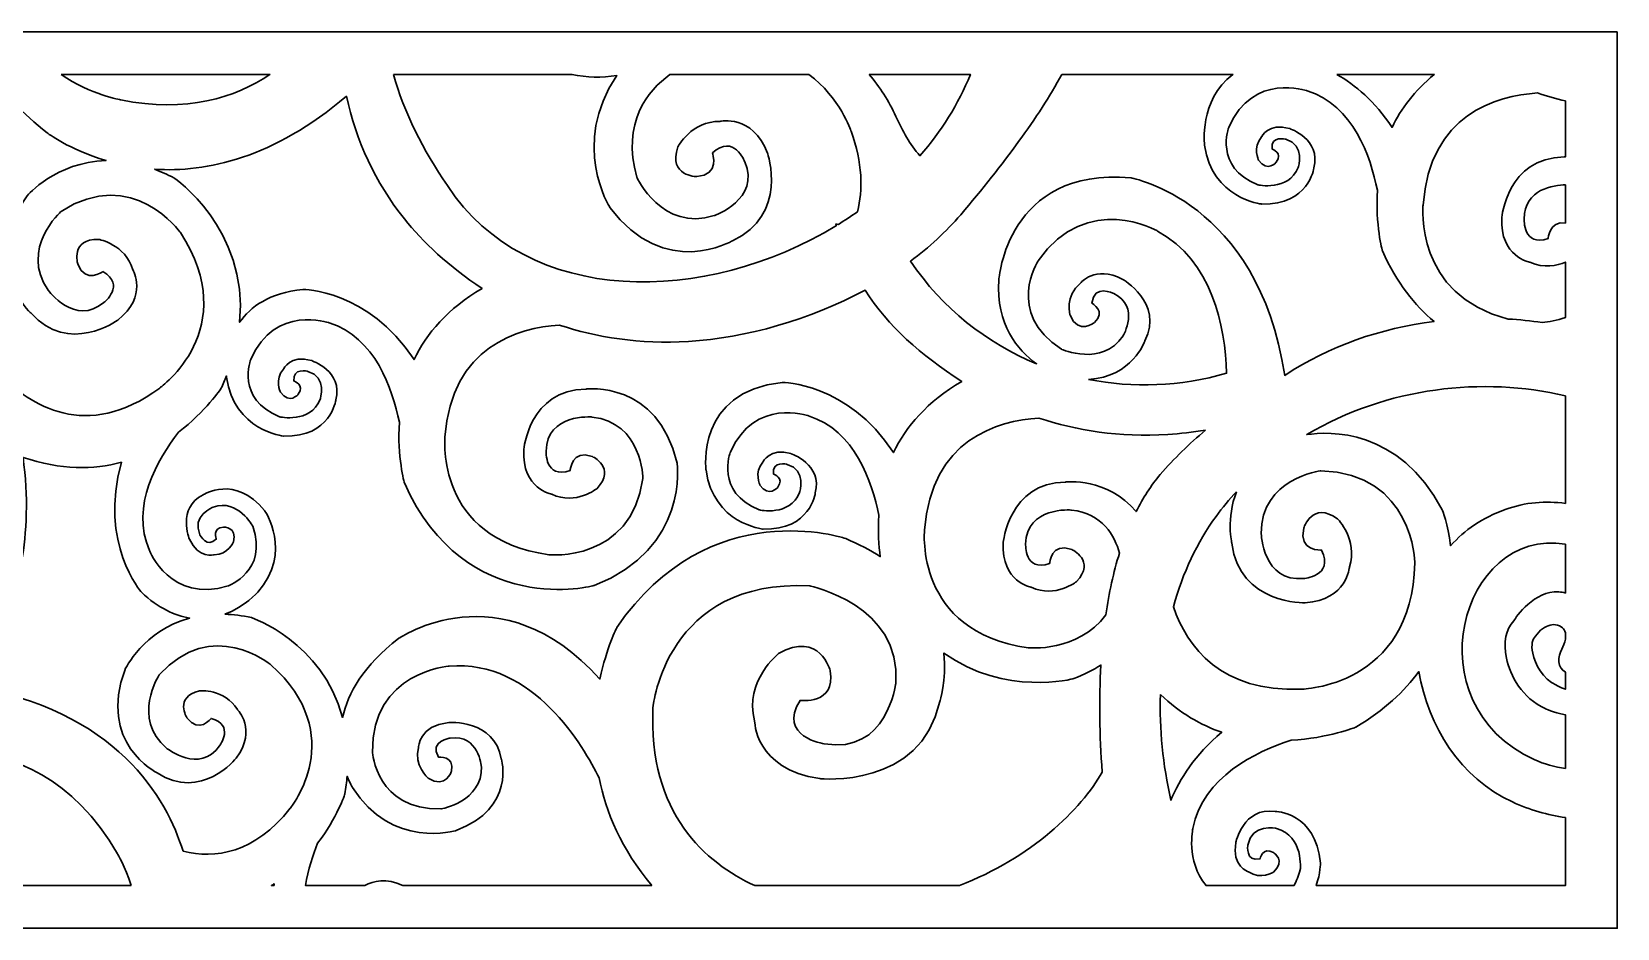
# Model space of a CAD drawing. Header units: centimetres. Extents: x -27 to -17.22, y -9 to -6.02.
# Drawn here: x -22.49 to -17.22, y -9 to -6.02 of the extents above; entities that cross this region are included whole.
import ezdxf

# ---------------------------------------------------------------- set-up
doc = ezdxf.new("R2010")
doc.units = ezdxf.units.CM
doc.header["$MEASUREMENT"] = 0
doc.layers.add('layer 1', color=7, linetype='Continuous')

msp = doc.modelspace()

# ---------------------------------------------------------------- linework, layer by layer
at = {"layer": 'layer 1', "color": 250, "lineweight": 30}
for points, knots in [([(-17.2242, -6.0217), (-17.2242, -6.0217), (-17.2242, -9.00013), (-17.2242, -9.00013), (-17.2242, -9.00013), (-17.2242, -9.00013), (-26.99914, -9.00013), (-26.99914, -9.00013), (-26.99914, -9.00013), (-26.99914, -9.00013), (-26.99914, -6.0217), (-26.99914, -6.0217), (-26.99914, -6.0217), (-26.99914, -6.0217), (-17.2242, -6.0217), (-17.2242, -6.0217)], [0, 0, 0, 0, 0.2, 0.2, 0.2, 0.2, 0.4, 0.4, 0.4, 0.4, 0.6, 0.6, 0.6, 0.6, 1, 1, 1, 1]), ([(-25.19319, -6.16379), (-25.19319, -6.16379), (-24.76966, -6.16379), (-24.76966, -6.16379), (-24.76966, -6.16379), (-24.75116, -6.24654), (-24.698, -6.30204), (-24.698, -6.30204), (-24.698, -6.30204), (-24.56445, -6.44259), (-24.40727, -6.35318), (-24.40727, -6.35318), (-24.40727, -6.35318), (-24.30679, -6.285), (-24.31102, -6.20439), (-24.3217, -6.16379), (-24.3217, -6.16379), (-24.3217, -6.16379), (-24.02784, -6.16379), (-24.02784, -6.16379), (-24.02784, -6.16379), (-23.98764, -6.20997), (-23.95603, -6.23532), (-23.95603, -6.23532), (-23.95603, -6.23532), (-23.57171, -6.4561), (-23.29933, -6.24635), (-23.2138, -6.16379), (-23.2138, -6.16379), (-23.2138, -6.16379), (-22.63111, -6.16379), (-22.63111, -6.16379), (-22.63111, -6.16379), (-22.586, -6.22842), (-22.52494, -6.29352), (-22.44338, -6.35716), (-22.44338, -6.35716), (-22.44338, -6.35716), (-22.37047, -6.41354), (-22.24733, -6.44991), (-22.24733, -6.44991), (-22.41365, -6.45423), (-22.50953, -6.56653), (-22.50953, -6.56653), (-22.50953, -6.56653), (-22.67567, -6.79464), (-22.49709, -6.95592), (-22.49709, -6.95592), (-22.49709, -6.95592), (-22.37146, -7.09807), (-22.20833, -6.97993), (-22.20833, -6.97993), (-22.20833, -6.97993), (-22.10668, -6.89991), (-22.15818, -6.81289), (-22.15818, -6.81289), (-22.15818, -6.81289), (-22.18306, -6.72771), (-22.27141, -6.71164), (-22.27141, -6.71164), (-22.27141, -6.71164), (-22.36687, -6.70898), (-22.3411, -6.79357), (-22.3411, -6.79357), (-22.3411, -6.79357), (-22.31522, -6.86235), (-22.25781, -6.8184), (-22.25781, -6.8184), (-22.25781, -6.8184), (-22.18065, -6.86374), (-22.25432, -6.92109), (-22.25432, -6.92109), (-22.25432, -6.92109), (-22.35056, -7.00186), (-22.43948, -6.8803), (-22.43948, -6.8803), (-22.43948, -6.8803), (-22.53559, -6.74244), (-22.39667, -6.6184), (-22.39667, -6.6184), (-22.39667, -6.6184), (-22.15764, -6.46548), (-21.99976, -6.68891), (-21.99976, -6.68891), (-21.99976, -6.68891), (-21.79184, -7.00995), (-22.06892, -7.20533), (-22.06892, -7.20533), (-22.06892, -7.20533), (-22.31281, -7.38675), (-22.50262, -7.25902), (-22.59921, -7.16257), (-22.59921, -7.16257), (-22.99398, -6.24007), (-24.23274, -6.18294), (-24.87494, -6.84767), (-24.87494, -6.84767), (-24.95037, -6.56499), (-25.05841, -6.34251), (-25.19319, -6.16379)], [0, 0, 0, 0, 0.0384615, 0.0384615, 0.0384615, 0.0384615, 0.0769231, 0.0769231, 0.0769231, 0.0769231, 0.1153846, 0.1153846, 0.1153846, 0.1153846, 0.1538462, 0.1538462, 0.1538462, 0.1538462, 0.1923077, 0.1923077, 0.1923077, 0.1923077, 0.2307692, 0.2307692, 0.2307692, 0.2307692, 0.2692308, 0.2692308, 0.2692308, 0.2692308, 0.3076923, 0.3076923, 0.3076923, 0.3076923, 0.3461538, 0.3461538, 0.3461538, 0.3461538, 0.3846154, 0.3846154, 0.3846154, 0.3846154, 0.4230769, 0.4230769, 0.4230769, 0.4230769, 0.4615385, 0.4615385, 0.4615385, 0.4615385, 0.5, 0.5, 0.5, 0.5, 0.5384615, 0.5384615, 0.5384615, 0.5384615, 0.5769231, 0.5769231, 0.5769231, 0.5769231, 0.6153846, 0.6153846, 0.6153846, 0.6153846, 0.6538462, 0.6538462, 0.6538462, 0.6538462, 0.6923077, 0.6923077, 0.6923077, 0.6923077, 0.7307692, 0.7307692, 0.7307692, 0.7307692, 0.7692308, 0.7692308, 0.7692308, 0.7692308, 0.8076923, 0.8076923, 0.8076923, 0.8076923, 0.8461538, 0.8461538, 0.8461538, 0.8461538, 0.8846154, 0.8846154, 0.8846154, 0.8846154, 0.9230769, 0.9230769, 0.9230769, 0.9230769, 1, 1, 1, 1]), ([(-22.39655, -6.16379), (-22.39655, -6.16379), (-21.70258, -6.16379), (-21.70258, -6.16379), (-21.70258, -6.16379), (-21.81841, -6.24177), (-21.97941, -6.29094), (-22.19797, -6.24822), (-22.19797, -6.24822), (-22.19797, -6.24822), (-22.29751, -6.23119), (-22.39655, -6.16379)], [0, 0, 0, 0, 0.25, 0.25, 0.25, 0.25, 0.5, 0.5, 0.5, 0.5, 1, 1, 1, 1]), ([(-21.29213, -6.16379), (-21.29213, -6.16379), (-20.69869, -6.16379), (-20.69869, -6.16379), (-20.69869, -6.16379), (-20.64979, -6.17432), (-20.59911, -6.17502), (-20.54975, -6.16675), (-20.54975, -6.16675), (-20.70471, -6.39796), (-20.57292, -6.60521), (-20.57292, -6.60521), (-20.57292, -6.60521), (-20.3894, -6.84989), (-20.1655, -6.71614), (-20.1655, -6.71614), (-20.1655, -6.71614), (-19.97826, -6.63117), (-20.04879, -6.42459), (-20.04879, -6.42459), (-20.04879, -6.42459), (-20.09939, -6.29382), (-20.20593, -6.31951), (-20.20593, -6.31951), (-20.20593, -6.31951), (-20.3021, -6.31818), (-20.34684, -6.40463), (-20.34684, -6.40463), (-20.34684, -6.40463), (-20.37996, -6.50269), (-20.28411, -6.50289), (-20.28411, -6.50289), (-20.28411, -6.50289), (-20.20461, -6.49795), (-20.2319, -6.42449), (-20.2319, -6.42449), (-20.2319, -6.42449), (-20.16038, -6.35896), (-20.12438, -6.45352), (-20.12438, -6.45352), (-20.12438, -6.45352), (-20.07129, -6.57892), (-20.22554, -6.6324), (-20.22554, -6.6324), (-20.22554, -6.6324), (-20.39893, -6.68815), (-20.48327, -6.50477), (-20.48327, -6.50477), (-20.48327, -6.50477), (-20.53387, -6.32293), (-20.44731, -6.21785), (-20.37289, -6.16379), (-20.37289, -6.16379), (-20.37289, -6.16379), (-19.91112, -6.16379), (-19.91112, -6.16379), (-19.91112, -6.16379), (-19.80744, -6.24033), (-19.77092, -6.35181), (-19.77092, -6.35181), (-19.77092, -6.35181), (-19.73302, -6.45836), (-19.73085, -6.54673), (-19.74961, -6.61965), (-19.74961, -6.61965), (-19.77033, -6.63425), (-19.7915, -6.64826), (-19.8131, -6.66161), (-19.8131, -6.66161), (-19.8131, -6.66161), (-19.82138, -6.66042), (-19.82138, -6.66042), (-19.82138, -6.66042), (-19.82138, -6.66042), (-19.81982, -6.66575), (-19.81982, -6.66575), (-19.81982, -6.66575), (-20.25288, -6.92968), (-20.84589, -6.93956), (-21.11241, -6.53284), (-21.11241, -6.53284), (-21.19316, -6.415), (-21.2567, -6.2893), (-21.29213, -6.16379)], [0, 0, 0, 0, 0.0454545, 0.0454545, 0.0454545, 0.0454545, 0.0909091, 0.0909091, 0.0909091, 0.0909091, 0.1363636, 0.1363636, 0.1363636, 0.1363636, 0.1818182, 0.1818182, 0.1818182, 0.1818182, 0.2272727, 0.2272727, 0.2272727, 0.2272727, 0.2727273, 0.2727273, 0.2727273, 0.2727273, 0.3181818, 0.3181818, 0.3181818, 0.3181818, 0.3636364, 0.3636364, 0.3636364, 0.3636364, 0.4090909, 0.4090909, 0.4090909, 0.4090909, 0.4545455, 0.4545455, 0.4545455, 0.4545455, 0.5, 0.5, 0.5, 0.5, 0.5454545, 0.5454545, 0.5454545, 0.5454545, 0.5909091, 0.5909091, 0.5909091, 0.5909091, 0.6363636, 0.6363636, 0.6363636, 0.6363636, 0.6818182, 0.6818182, 0.6818182, 0.6818182, 0.7272727, 0.7272727, 0.7272727, 0.7272727, 0.7727273, 0.7727273, 0.7727273, 0.7727273, 0.8181818, 0.8181818, 0.8181818, 0.8181818, 0.8636364, 0.8636364, 0.8636364, 0.8636364, 0.9090909, 0.9090909, 0.9090909, 0.9090909, 1, 1, 1, 1]), ([(-19.71067, -6.16379), (-19.71067, -6.16379), (-19.37433, -6.16379), (-19.37433, -6.16379), (-19.37433, -6.16379), (-19.41438, -6.26247), (-19.47184, -6.35292), (-19.542, -6.4335), (-19.542, -6.4335), (-19.57628, -6.39586), (-19.59901, -6.35166), (-19.62166, -6.30308), (-19.62166, -6.30308), (-19.64563, -6.25168), (-19.67575, -6.20502), (-19.71067, -6.16379)], [0, 0, 0, 0, 0.2, 0.2, 0.2, 0.2, 0.4, 0.4, 0.4, 0.4, 0.6, 0.6, 0.6, 0.6, 1, 1, 1, 1]), ([(-19.07039, -6.16379), (-19.07039, -6.16379), (-18.502, -6.16379), (-18.502, -6.16379), (-18.502, -6.16379), (-18.61638, -6.24979), (-18.59572, -6.39874), (-18.59572, -6.39874), (-18.59572, -6.39874), (-18.57186, -6.57603), (-18.40601, -6.59416), (-18.40601, -6.59416), (-18.40601, -6.59416), (-18.24906, -6.59887), (-18.23269, -6.47408), (-18.23269, -6.47408), (-18.23269, -6.47408), (-18.20765, -6.37869), (-18.31382, -6.34318), (-18.31382, -6.34318), (-18.31382, -6.34318), (-18.38361, -6.32253), (-18.40704, -6.37138), (-18.40704, -6.37138), (-18.40704, -6.37138), (-18.43722, -6.40643), (-18.41669, -6.44809), (-18.41669, -6.44809), (-18.41669, -6.44809), (-18.38651, -6.49091), (-18.35764, -6.45514), (-18.35764, -6.45514), (-18.35764, -6.45514), (-18.33404, -6.42345), (-18.37183, -6.41134), (-18.37183, -6.41134), (-18.37183, -6.41134), (-18.37697, -6.36535), (-18.32573, -6.37917), (-18.32573, -6.37917), (-18.32573, -6.37917), (-18.25943, -6.398), (-18.28509, -6.47258), (-18.28509, -6.47258), (-18.28509, -6.47258), (-18.31759, -6.55357), (-18.4194, -6.53019), (-18.4194, -6.53019), (-18.4194, -6.53019), (-18.56669, -6.47167), (-18.51509, -6.33834), (-18.51509, -6.33834), (-18.51509, -6.33834), (-18.43432, -6.15516), (-18.2553, -6.21783), (-18.2553, -6.21783), (-18.2553, -6.21783), (-18.10051, -6.26716), (-18.04489, -6.43698), (-18.02141, -6.54818), (-18.02141, -6.54818), (-18.02894, -6.66292), (-18.00493, -6.75003), (-18.00493, -6.75003), (-18.00493, -6.75003), (-17.95706, -6.85629), (-17.89709, -6.93149), (-17.83328, -6.98435), (-17.83328, -6.98435), (-18.01012, -7.00663), (-18.18184, -7.06509), (-18.32946, -7.16342), (-18.32946, -7.16342), (-18.41881, -6.58152), (-18.84137, -6.5071), (-18.84137, -6.5071), (-18.84137, -6.5071), (-19.25377, -6.47098), (-19.27991, -6.84607), (-19.27991, -6.84607), (-19.27991, -6.84607), (-19.28993, -6.99468), (-19.21677, -7.0797), (-19.1546, -7.12459), (-19.1546, -7.12459), (-19.32121, -7.05634), (-19.46749, -6.94024), (-19.57344, -6.7841), (-19.57344, -6.7841), (-19.51147, -6.73808), (-19.45501, -6.68651), (-19.40651, -6.62966), (-19.40651, -6.62966), (-19.26255, -6.45912), (-19.1493, -6.3079), (-19.07039, -6.16379)], [0, 0, 0, 0, 0.04, 0.04, 0.04, 0.04, 0.08, 0.08, 0.08, 0.08, 0.12, 0.12, 0.12, 0.12, 0.16, 0.16, 0.16, 0.16, 0.2, 0.2, 0.2, 0.2, 0.24, 0.24, 0.24, 0.24, 0.28, 0.28, 0.28, 0.28, 0.32, 0.32, 0.32, 0.32, 0.36, 0.36, 0.36, 0.36, 0.4, 0.4, 0.4, 0.4, 0.44, 0.44, 0.44, 0.44, 0.48, 0.48, 0.48, 0.48, 0.52, 0.52, 0.52, 0.52, 0.56, 0.56, 0.56, 0.56, 0.6, 0.6, 0.6, 0.6, 0.64, 0.64, 0.64, 0.64, 0.68, 0.68, 0.68, 0.68, 0.72, 0.72, 0.72, 0.72, 0.76, 0.76, 0.76, 0.76, 0.8, 0.8, 0.8, 0.8, 0.84, 0.84, 0.84, 0.84, 0.88, 0.88, 0.88, 0.88, 0.92, 0.92, 0.92, 0.92, 1, 1, 1, 1]), ([(-18.15639, -6.16379), (-18.15639, -6.16379), (-17.83267, -6.16379), (-17.83267, -6.16379), (-17.83267, -6.16379), (-17.89804, -6.21775), (-17.94335, -6.27797), (-17.97271, -6.33981), (-17.97271, -6.33981), (-18.03014, -6.25242), (-18.09617, -6.19786), (-18.15639, -6.16379)], [0, 0, 0, 0, 0.25, 0.25, 0.25, 0.25, 0.5, 0.5, 0.5, 0.5, 1, 1, 1, 1]), ([(-22.08637, -6.47849), (-22.06546, -6.48628), (-22.0439, -6.4958), (-22.0217, -6.50741), (-22.0217, -6.50741), (-22.0217, -6.50741), (-21.77403, -6.67517), (-21.80314, -6.98704), (-21.80314, -6.98704), (-21.76752, -6.93517), (-21.70439, -6.88952), (-21.5932, -6.87799), (-21.5932, -6.87799), (-21.5932, -6.87799), (-21.37749, -6.87642), (-21.22355, -7.11066), (-21.22355, -7.11066), (-21.18268, -7.02457), (-21.11091, -6.94162), (-20.9971, -6.87431), (-20.9971, -6.87431), (-21.108, -6.80214), (-21.19487, -6.71891), (-21.25545, -6.64358), (-21.25545, -6.64358), (-21.3523, -6.52328), (-21.41678, -6.38211), (-21.44804, -6.2359), (-21.44804, -6.2359), (-21.69087, -6.44204), (-21.91351, -6.48957), (-22.08637, -6.47849)], [0, 0, 0, 0, 0.1111111, 0.1111111, 0.1111111, 0.1111111, 0.2222222, 0.2222222, 0.2222222, 0.2222222, 0.3333333, 0.3333333, 0.3333333, 0.3333333, 0.4444444, 0.4444444, 0.4444444, 0.4444444, 0.5555556, 0.5555556, 0.5555556, 0.5555556, 0.6666667, 0.6666667, 0.6666667, 0.6666667, 0.7777778, 0.7777778, 0.7777778, 0.7777778, 1, 1, 1, 1]), ([(-17.39671, -6.25167), (-17.39671, -6.25167), (-17.39671, -6.4374), (-17.39671, -6.4374), (-17.39671, -6.4374), (-17.39937, -6.4376), (-17.40079, -6.43778), (-17.40079, -6.43778), (-17.40079, -6.43778), (-17.5905, -6.43946), (-17.60822, -6.6401), (-17.60822, -6.6401), (-17.60822, -6.6401), (-17.61441, -6.76931), (-17.51494, -6.78747), (-17.51494, -6.78747), (-17.51494, -6.78747), (-17.46805, -6.80902), (-17.42475, -6.79901), (-17.39671, -6.78689), (-17.39671, -6.78689), (-17.39671, -6.78689), (-17.39671, -6.9715), (-17.39671, -6.9715), (-17.39671, -6.9715), (-17.42498, -6.98099), (-17.4519, -6.98553), (-17.47373, -6.98756), (-17.47373, -6.98756), (-17.51128, -6.98221), (-17.54916, -6.97844), (-17.58723, -6.97622), (-17.58723, -6.97622), (-17.9, -6.89673), (-17.86981, -6.59762), (-17.86981, -6.59762), (-17.86981, -6.59762), (-17.84694, -6.29452), (-17.62606, -6.23491), (-17.48991, -6.22519), (-17.48991, -6.22519), (-17.45988, -6.23514), (-17.42883, -6.24403), (-17.39671, -6.25167)], [0, 0, 0, 0, 0.0833333, 0.0833333, 0.0833333, 0.0833333, 0.1666667, 0.1666667, 0.1666667, 0.1666667, 0.25, 0.25, 0.25, 0.25, 0.3333333, 0.3333333, 0.3333333, 0.3333333, 0.4166667, 0.4166667, 0.4166667, 0.4166667, 0.5, 0.5, 0.5, 0.5, 0.5833333, 0.5833333, 0.5833333, 0.5833333, 0.6666667, 0.6666667, 0.6666667, 0.6666667, 0.75, 0.75, 0.75, 0.75, 0.8333333, 0.8333333, 0.8333333, 0.8333333, 1, 1, 1, 1]), ([(-17.39671, -6.53055), (-17.39671, -6.53055), (-17.39671, -6.65749), (-17.39671, -6.65749), (-17.39671, -6.65749), (-17.45007, -6.64825), (-17.45379, -6.70862), (-17.45379, -6.70862), (-17.45379, -6.70862), (-17.53861, -6.73716), (-17.53363, -6.64394), (-17.53363, -6.64394), (-17.53363, -6.64394), (-17.53196, -6.54311), (-17.43494, -6.53128), (-17.39671, -6.53055)], [0, 0, 0, 0, 0.2, 0.2, 0.2, 0.2, 0.4, 0.4, 0.4, 0.4, 0.6, 0.6, 0.6, 0.6, 1, 1, 1, 1]), ([(-18.98145, -7.17669), (-18.83409, -7.20599), (-18.67738, -7.20071), (-18.52264, -7.15643), (-18.52264, -7.15643), (-18.52788, -6.99783), (-18.57106, -6.78342), (-18.75223, -6.68384), (-18.75223, -6.68384), (-18.75223, -6.68384), (-18.9833, -6.54934), (-19.14936, -6.78254), (-19.14936, -6.78254), (-19.14936, -6.78254), (-19.26015, -6.95543), (-19.07149, -7.07664), (-19.07149, -7.07664), (-19.07149, -7.07664), (-18.93651, -7.13633), (-18.86704, -7.03189), (-18.86704, -7.03189), (-18.86704, -7.03189), (-18.80877, -6.93505), (-18.89804, -6.89173), (-18.89804, -6.89173), (-18.89804, -6.89173), (-18.96372, -6.85726), (-18.97074, -6.92353), (-18.97074, -6.92353), (-18.97074, -6.92353), (-18.92057, -6.95081), (-18.96237, -6.98787), (-18.96237, -6.98787), (-18.96237, -6.98787), (-19.01518, -7.03026), (-19.04313, -6.96379), (-19.04313, -6.96379), (-19.04313, -6.96379), (-19.06088, -6.89813), (-19.00891, -6.85728), (-19.00891, -6.85728), (-19.00891, -6.85728), (-18.96003, -6.79611), (-18.86935, -6.84373), (-18.86935, -6.84373), (-18.86935, -6.84373), (-18.73133, -6.92185), (-18.79417, -7.04882), (-18.79417, -7.04882), (-18.79417, -7.04882), (-18.83627, -7.16915), (-18.98145, -7.17669)], [0, 0, 0, 0, 0.0714286, 0.0714286, 0.0714286, 0.0714286, 0.1428571, 0.1428571, 0.1428571, 0.1428571, 0.2142857, 0.2142857, 0.2142857, 0.2142857, 0.2857143, 0.2857143, 0.2857143, 0.2857143, 0.3571429, 0.3571429, 0.3571429, 0.3571429, 0.4285714, 0.4285714, 0.4285714, 0.4285714, 0.5, 0.5, 0.5, 0.5, 0.5714286, 0.5714286, 0.5714286, 0.5714286, 0.6428571, 0.6428571, 0.6428571, 0.6428571, 0.7142857, 0.7142857, 0.7142857, 0.7142857, 0.7857143, 0.7857143, 0.7857143, 0.7857143, 0.8571429, 0.8571429, 0.8571429, 0.8571429, 1, 1, 1, 1]), ([(-21.85188, -7.95668), (-21.82447, -7.95772), (-21.79512, -7.96132), (-21.76372, -7.96814), (-21.76372, -7.96814), (-21.76372, -7.96814), (-21.52819, -8.04814), (-21.46105, -8.29965), (-21.46105, -8.29965), (-21.4433, -8.21968), (-21.39239, -8.12755), (-21.27488, -8.03754), (-21.27488, -8.03754), (-21.27488, -8.03754), (-20.93558, -7.80424), (-20.60584, -8.17234), (-20.60584, -8.17234), (-20.58349, -8.06744), (-20.54941, -8.00089), (-20.54941, -8.00089), (-20.54941, -8.00089), (-20.24191, -7.55135), (-19.78849, -7.70556), (-19.78849, -7.70556), (-19.78849, -7.70556), (-19.74494, -7.72391), (-19.70705, -7.74401), (-19.67399, -7.76529), (-19.67399, -7.76529), (-19.67861, -7.72976), (-19.68202, -7.68196), (-19.67849, -7.62807), (-19.67849, -7.62807), (-19.70196, -7.51687), (-19.75759, -7.34705), (-19.91237, -7.29772), (-19.91237, -7.29772), (-19.91237, -7.29772), (-20.0914, -7.23505), (-20.17216, -7.41823), (-20.17216, -7.41823), (-20.17216, -7.41823), (-20.22377, -7.55156), (-20.07647, -7.61008), (-20.07647, -7.61008), (-20.07647, -7.61008), (-19.97466, -7.63345), (-19.94216, -7.55247), (-19.94216, -7.55247), (-19.94216, -7.55247), (-19.9165, -7.47789), (-19.98281, -7.45906), (-19.98281, -7.45906), (-19.98281, -7.45906), (-20.03405, -7.44524), (-20.02891, -7.49123), (-20.02891, -7.49123), (-20.02891, -7.49123), (-19.99111, -7.50334), (-20.01472, -7.53502), (-20.01472, -7.53502), (-20.01472, -7.53502), (-20.04358, -7.57081), (-20.07376, -7.52798), (-20.07376, -7.52798), (-20.07376, -7.52798), (-20.0943, -7.48632), (-20.06411, -7.45127), (-20.06411, -7.45127), (-20.06411, -7.45127), (-20.04068, -7.40242), (-19.97089, -7.42307), (-19.97089, -7.42307), (-19.97089, -7.42307), (-19.86473, -7.45858), (-19.88976, -7.55396), (-19.88976, -7.55396), (-19.88976, -7.55396), (-19.90613, -7.67876), (-20.06309, -7.67406), (-20.06309, -7.67406), (-20.06309, -7.67406), (-20.22894, -7.65592), (-20.2528, -7.47863), (-20.2528, -7.47863), (-20.2528, -7.47863), (-20.28914, -7.21709), (-19.99944, -7.18703), (-19.99944, -7.18703), (-19.99944, -7.18703), (-19.78372, -7.18546), (-19.62978, -7.4197), (-19.62978, -7.4197), (-19.58892, -7.33361), (-19.51715, -7.25066), (-19.40333, -7.18336), (-19.40333, -7.18336), (-19.54022, -7.09426), (-19.64724, -7.00128), (-19.72434, -6.87986), (-19.72434, -6.87986), (-19.90868, -6.9796), (-20.1195, -7.03826), (-20.31147, -7.05044), (-20.31147, -7.05044), (-20.47455, -7.0605), (-20.61641, -7.03722), (-20.74075, -6.99604), (-20.74075, -6.99604), (-20.8769, -7.00576), (-21.09778, -7.06536), (-21.12065, -7.36847), (-21.12065, -7.36847), (-21.12065, -7.36847), (-21.15475, -7.70578), (-20.776, -7.75922), (-20.776, -7.75922), (-20.776, -7.75922), (-20.50378, -7.78646), (-20.46258, -7.5057), (-20.46258, -7.5057), (-20.46258, -7.5057), (-20.46518, -7.31949), (-20.63228, -7.3017), (-20.63228, -7.3017), (-20.63228, -7.3017), (-20.78238, -7.28916), (-20.78447, -7.41479), (-20.78447, -7.41479), (-20.78447, -7.41479), (-20.78945, -7.50801), (-20.70463, -7.47947), (-20.70463, -7.47947), (-20.70463, -7.47947), (-20.70019, -7.4073), (-20.63128, -7.43284), (-20.63128, -7.43284), (-20.63128, -7.43284), (-20.55051, -7.46883), (-20.6151, -7.53919), (-20.6151, -7.53919), (-20.6151, -7.53919), (-20.68515, -7.59538), (-20.76578, -7.55831), (-20.76578, -7.55831), (-20.76578, -7.55831), (-20.86525, -7.54016), (-20.85906, -7.41094), (-20.85906, -7.41094), (-20.85906, -7.41094), (-20.84133, -7.21031), (-20.65163, -7.20862), (-20.65163, -7.20862), (-20.65163, -7.20862), (-20.41277, -7.17949), (-20.34941, -7.45449), (-20.34941, -7.45449), (-20.34941, -7.45449), (-20.30694, -7.73688), (-20.62455, -7.86163), (-20.62455, -7.86163), (-20.62455, -7.86163), (-21.051, -7.97544), (-21.25577, -7.52088), (-21.25577, -7.52088), (-21.25577, -7.52088), (-21.27978, -7.43377), (-21.27225, -7.31902), (-21.27225, -7.31902), (-21.29573, -7.20782), (-21.35135, -7.03801), (-21.50614, -6.98867), (-21.50614, -6.98867), (-21.50614, -6.98867), (-21.68517, -6.926), (-21.76593, -7.10919), (-21.76593, -7.10919), (-21.76593, -7.10919), (-21.81753, -7.24252), (-21.67024, -7.30103), (-21.67024, -7.30103), (-21.67024, -7.30103), (-21.56842, -7.32442), (-21.53593, -7.24342), (-21.53593, -7.24342), (-21.53593, -7.24342), (-21.51027, -7.16885), (-21.57658, -7.15001), (-21.57658, -7.15001), (-21.57658, -7.15001), (-21.62782, -7.1362), (-21.62267, -7.18219), (-21.62267, -7.18219), (-21.62267, -7.18219), (-21.58488, -7.1943), (-21.60849, -7.22598), (-21.60849, -7.22598), (-21.60849, -7.22598), (-21.63735, -7.26176), (-21.66753, -7.21894), (-21.66753, -7.21894), (-21.66753, -7.21894), (-21.68807, -7.17728), (-21.65787, -7.14223), (-21.65787, -7.14223), (-21.65787, -7.14223), (-21.63445, -7.09338), (-21.56465, -7.11402), (-21.56465, -7.11402), (-21.56465, -7.11402), (-21.45849, -7.14953), (-21.48353, -7.24492), (-21.48353, -7.24492), (-21.48353, -7.24492), (-21.49989, -7.36972), (-21.65686, -7.36501), (-21.65686, -7.36501), (-21.65686, -7.36501), (-21.8227, -7.34688), (-21.84656, -7.16958), (-21.84656, -7.16958), (-21.84656, -7.16958), (-21.84679, -7.16797), (-21.84707, -7.16497), (-21.84707, -7.16497), (-21.85257, -7.17892), (-21.85862, -7.19308), (-21.86525, -7.20745), (-21.86525, -7.20745), (-21.86525, -7.20745), (-21.91529, -7.28268), (-22.00688, -7.35222), (-22.00688, -7.35222), (-22.07547, -7.44284), (-22.16725, -7.59617), (-22.10303, -7.74539), (-22.10303, -7.74539), (-22.10303, -7.74539), (-22.033, -7.92168), (-21.84173, -7.86258), (-21.84173, -7.86258), (-21.84173, -7.86258), (-21.70721, -7.81415), (-21.75958, -7.66456), (-21.75958, -7.66456), (-21.75958, -7.66456), (-21.80866, -7.57235), (-21.89113, -7.6009), (-21.89113, -7.6009), (-21.89113, -7.6009), (-21.96427, -7.63041), (-21.93502, -7.69283), (-21.93502, -7.69283), (-21.93502, -7.69283), (-21.91187, -7.74058), (-21.88051, -7.70655), (-21.88051, -7.70655), (-21.88051, -7.70655), (-21.89615, -7.67007), (-21.85674, -7.66713), (-21.85674, -7.66713), (-21.85674, -7.66713), (-21.81079, -7.66547), (-21.82335, -7.71633), (-21.82335, -7.71633), (-21.82335, -7.71633), (-21.84135, -7.75915), (-21.88761, -7.75932), (-21.88761, -7.75932), (-21.88761, -7.75932), (-21.93985, -7.77366), (-21.97001, -7.70742), (-21.97001, -7.70742), (-21.97001, -7.70742), (-22.01279, -7.60397), (-21.92435, -7.56035), (-21.92435, -7.56035), (-21.92435, -7.56035), (-21.81937, -7.4909), (-21.72004, -7.61252), (-21.72004, -7.61252), (-21.72004, -7.61252), (-21.62502, -7.74965), (-21.74326, -7.88388), (-21.74326, -7.88388), (-21.74326, -7.88388), (-21.78471, -7.93132), (-21.85188, -7.95668)], [0, 0, 0, 0, 0.0136986, 0.0136986, 0.0136986, 0.0136986, 0.0273973, 0.0273973, 0.0273973, 0.0273973, 0.0410959, 0.0410959, 0.0410959, 0.0410959, 0.0547945, 0.0547945, 0.0547945, 0.0547945, 0.0684932, 0.0684932, 0.0684932, 0.0684932, 0.0821918, 0.0821918, 0.0821918, 0.0821918, 0.0958904, 0.0958904, 0.0958904, 0.0958904, 0.109589, 0.109589, 0.109589, 0.109589, 0.1232877, 0.1232877, 0.1232877, 0.1232877, 0.1369863, 0.1369863, 0.1369863, 0.1369863, 0.1506849, 0.1506849, 0.1506849, 0.1506849, 0.1643836, 0.1643836, 0.1643836, 0.1643836, 0.1780822, 0.1780822, 0.1780822, 0.1780822, 0.1917808, 0.1917808, 0.1917808, 0.1917808, 0.2054795, 0.2054795, 0.2054795, 0.2054795, 0.2191781, 0.2191781, 0.2191781, 0.2191781, 0.2328767, 0.2328767, 0.2328767, 0.2328767, 0.2465753, 0.2465753, 0.2465753, 0.2465753, 0.260274, 0.260274, 0.260274, 0.260274, 0.2739726, 0.2739726, 0.2739726, 0.2739726, 0.2876712, 0.2876712, 0.2876712, 0.2876712, 0.3013699, 0.3013699, 0.3013699, 0.3013699, 0.3150685, 0.3150685, 0.3150685, 0.3150685, 0.3287671, 0.3287671, 0.3287671, 0.3287671, 0.3424658, 0.3424658, 0.3424658, 0.3424658, 0.3561644, 0.3561644, 0.3561644, 0.3561644, 0.369863, 0.369863, 0.369863, 0.369863, 0.3835616, 0.3835616, 0.3835616, 0.3835616, 0.3972603, 0.3972603, 0.3972603, 0.3972603, 0.4109589, 0.4109589, 0.4109589, 0.4109589, 0.4246575, 0.4246575, 0.4246575, 0.4246575, 0.4383562, 0.4383562, 0.4383562, 0.4383562, 0.4520548, 0.4520548, 0.4520548, 0.4520548, 0.4657534, 0.4657534, 0.4657534, 0.4657534, 0.4794521, 0.4794521, 0.4794521, 0.4794521, 0.4931507, 0.4931507, 0.4931507, 0.4931507, 0.5068493, 0.5068493, 0.5068493, 0.5068493, 0.5205479, 0.5205479, 0.5205479, 0.5205479, 0.5342466, 0.5342466, 0.5342466, 0.5342466, 0.5479452, 0.5479452, 0.5479452, 0.5479452, 0.5616438, 0.5616438, 0.5616438, 0.5616438, 0.5753425, 0.5753425, 0.5753425, 0.5753425, 0.5890411, 0.5890411, 0.5890411, 0.5890411, 0.6027397, 0.6027397, 0.6027397, 0.6027397, 0.6164384, 0.6164384, 0.6164384, 0.6164384, 0.630137, 0.630137, 0.630137, 0.630137, 0.6438356, 0.6438356, 0.6438356, 0.6438356, 0.6575342, 0.6575342, 0.6575342, 0.6575342, 0.6712329, 0.6712329, 0.6712329, 0.6712329, 0.6849315, 0.6849315, 0.6849315, 0.6849315, 0.6986301, 0.6986301, 0.6986301, 0.6986301, 0.7123288, 0.7123288, 0.7123288, 0.7123288, 0.7260274, 0.7260274, 0.7260274, 0.7260274, 0.739726, 0.739726, 0.739726, 0.739726, 0.7534247, 0.7534247, 0.7534247, 0.7534247, 0.7671233, 0.7671233, 0.7671233, 0.7671233, 0.7808219, 0.7808219, 0.7808219, 0.7808219, 0.7945205, 0.7945205, 0.7945205, 0.7945205, 0.8082192, 0.8082192, 0.8082192, 0.8082192, 0.8219178, 0.8219178, 0.8219178, 0.8219178, 0.8356164, 0.8356164, 0.8356164, 0.8356164, 0.8493151, 0.8493151, 0.8493151, 0.8493151, 0.8630137, 0.8630137, 0.8630137, 0.8630137, 0.8767123, 0.8767123, 0.8767123, 0.8767123, 0.890411, 0.890411, 0.890411, 0.890411, 0.9041096, 0.9041096, 0.9041096, 0.9041096, 0.9178082, 0.9178082, 0.9178082, 0.9178082, 0.9315068, 0.9315068, 0.9315068, 0.9315068, 0.9452055, 0.9452055, 0.9452055, 0.9452055, 0.9589041, 0.9589041, 0.9589041, 0.9589041, 0.9726027, 0.9726027, 0.9726027, 0.9726027, 1, 1, 1, 1]), ([(-17.39671, -7.23092), (-17.39671, -7.23092), (-17.39671, -7.58895), (-17.39671, -7.58895), (-17.39671, -7.58895), (-17.46188, -7.57924), (-17.5302, -7.58466), (-17.59649, -7.60926), (-17.59649, -7.60926), (-17.67223, -7.63586), (-17.73237, -7.67757), (-17.7781, -7.72915), (-17.7781, -7.72915), (-17.78732, -7.65654), (-17.80579, -7.60977), (-17.80579, -7.60977), (-17.80579, -7.60977), (-17.95125, -7.33733), (-18.18349, -7.34903), (-18.25615, -7.3603), (-18.25615, -7.3603), (-17.9899, -7.2014), (-17.66961, -7.16713), (-17.39671, -7.23092)], [0, 0, 0, 0, 0.1428571, 0.1428571, 0.1428571, 0.1428571, 0.2857143, 0.2857143, 0.2857143, 0.2857143, 0.4285714, 0.4285714, 0.4285714, 0.4285714, 0.5714286, 0.5714286, 0.5714286, 0.5714286, 0.7142857, 0.7142857, 0.7142857, 0.7142857, 1, 1, 1, 1]), ([(-22.16393, -8.85805), (-22.16393, -8.85805), (-22.55119, -8.85805), (-22.55119, -8.85805), (-22.55119, -8.85805), (-22.6126, -8.80325), (-22.71093, -8.75104), (-22.8347, -8.80711), (-22.8347, -8.80711), (-22.8347, -8.80711), (-22.87802, -8.82051), (-22.92591, -8.85805), (-22.92591, -8.85805), (-22.92591, -8.85805), (-23.25578, -8.85805), (-23.25578, -8.85805), (-23.25578, -8.85805), (-23.30757, -8.72472), (-23.4137, -8.66361), (-23.4137, -8.66361), (-23.4137, -8.66361), (-23.68976, -8.53192), (-23.82611, -8.75424), (-23.82611, -8.75424), (-23.82611, -8.75424), (-23.85394, -8.78991), (-23.86797, -8.825), (-23.87295, -8.85805), (-23.87295, -8.85805), (-23.87295, -8.85805), (-24.02151, -8.85805), (-24.02151, -8.85805), (-24.02151, -8.85805), (-24.04484, -8.78827), (-24.14298, -8.53839), (-24.40494, -8.34323), (-24.40494, -8.34323), (-24.39679, -8.34147), (-24.38859, -8.3396), (-24.38034, -8.33762), (-24.38034, -8.33762), (-24.2389, -8.30454), (-24.13793, -8.32974), (-23.99751, -8.32109), (-23.99751, -8.32109), (-24.10901, -8.2545), (-24.21822, -8.16907), (-24.34618, -8.14196), (-24.34618, -8.14196), (-24.4602, -8.11802), (-24.55437, -8.1615), (-24.65861, -8.20018), (-24.65861, -8.20018), (-24.77303, -8.15304), (-24.90659, -8.11799), (-25.06233, -8.10281), (-25.06233, -8.10281), (-24.99358, -7.90926), (-24.94988, -7.73746), (-24.90369, -7.58052), (-24.90369, -7.58052), (-24.88974, -7.71487), (-24.76874, -7.78634), (-24.76874, -7.78634), (-24.76874, -7.78634), (-24.60222, -7.88566), (-24.47499, -7.75717), (-24.47499, -7.75717), (-24.47499, -7.75717), (-24.36515, -7.62717), (-24.46, -7.52912), (-24.46, -7.52912), (-24.46, -7.52912), (-24.52406, -7.44355), (-24.62578, -7.50969), (-24.62578, -7.50969), (-24.62578, -7.50969), (-24.69037, -7.55498), (-24.66471, -7.6078), (-24.66471, -7.6078), (-24.66471, -7.6078), (-24.65533, -7.65706), (-24.60614, -7.66772), (-24.60614, -7.66772), (-24.60614, -7.66772), (-24.54945, -7.671), (-24.56034, -7.62238), (-24.56034, -7.62238), (-24.56034, -7.62238), (-24.5713, -7.58097), (-24.60706, -7.60488), (-24.60706, -7.60488), (-24.60706, -7.60488), (-24.64956, -7.57823), (-24.60328, -7.54407), (-24.60328, -7.54407), (-24.60328, -7.54407), (-24.54259, -7.50051), (-24.49661, -7.57257), (-24.49661, -7.57257), (-24.49661, -7.57257), (-24.4498, -7.65476), (-24.5383, -7.72538), (-24.5383, -7.72538), (-24.5383, -7.72538), (-24.68728, -7.8109), (-24.76561, -7.6772), (-24.76561, -7.6772), (-24.76561, -7.6772), (-24.86658, -7.48514), (-24.69267, -7.3755), (-24.69267, -7.3755), (-24.69267, -7.3755), (-24.54643, -7.27744), (-24.36484, -7.34476), (-24.25465, -7.39982), (-24.25465, -7.39982), (-24.16236, -7.48359), (-24.07226, -7.52196), (-24.07226, -7.52196), (-24.07226, -7.52196), (-23.99436, -7.54171), (-23.92388, -7.54875), (-23.86024, -7.54655), (-23.86024, -7.54655), (-23.88335, -7.56389), (-23.90462, -7.5839), (-23.92366, -7.60646), (-23.92366, -7.60646), (-23.99925, -7.6931), (-24.03075, -7.82305), (-24.02407, -7.94515), (-24.02407, -7.94515), (-24.00493, -8.29519), (-23.66194, -8.54626), (-23.36891, -8.54449), (-23.36891, -8.54449), (-23.24431, -8.54385), (-23.12682, -8.51021), (-23.01963, -8.45507), (-23.01963, -8.45507), (-23.01963, -8.45507), (-23.02299, -8.45978), (-23.02299, -8.45978), (-23.02299, -8.45978), (-23.02299, -8.45978), (-22.50392, -8.23985), (-22.20869, -8.75324), (-22.20869, -8.75324), (-22.20869, -8.75324), (-22.18397, -8.79399), (-22.16393, -8.85805)], [0, 0, 0, 0, 0.025641, 0.025641, 0.025641, 0.025641, 0.0512821, 0.0512821, 0.0512821, 0.0512821, 0.0769231, 0.0769231, 0.0769231, 0.0769231, 0.1025641, 0.1025641, 0.1025641, 0.1025641, 0.1282051, 0.1282051, 0.1282051, 0.1282051, 0.1538462, 0.1538462, 0.1538462, 0.1538462, 0.1794872, 0.1794872, 0.1794872, 0.1794872, 0.2051282, 0.2051282, 0.2051282, 0.2051282, 0.2307692, 0.2307692, 0.2307692, 0.2307692, 0.2564103, 0.2564103, 0.2564103, 0.2564103, 0.2820513, 0.2820513, 0.2820513, 0.2820513, 0.3076923, 0.3076923, 0.3076923, 0.3076923, 0.3333333, 0.3333333, 0.3333333, 0.3333333, 0.3589744, 0.3589744, 0.3589744, 0.3589744, 0.3846154, 0.3846154, 0.3846154, 0.3846154, 0.4102564, 0.4102564, 0.4102564, 0.4102564, 0.4358974, 0.4358974, 0.4358974, 0.4358974, 0.4615385, 0.4615385, 0.4615385, 0.4615385, 0.4871795, 0.4871795, 0.4871795, 0.4871795, 0.5128205, 0.5128205, 0.5128205, 0.5128205, 0.5384615, 0.5384615, 0.5384615, 0.5384615, 0.5641026, 0.5641026, 0.5641026, 0.5641026, 0.5897436, 0.5897436, 0.5897436, 0.5897436, 0.6153846, 0.6153846, 0.6153846, 0.6153846, 0.6410256, 0.6410256, 0.6410256, 0.6410256, 0.6666667, 0.6666667, 0.6666667, 0.6666667, 0.6923077, 0.6923077, 0.6923077, 0.6923077, 0.7179487, 0.7179487, 0.7179487, 0.7179487, 0.7435897, 0.7435897, 0.7435897, 0.7435897, 0.7692308, 0.7692308, 0.7692308, 0.7692308, 0.7948718, 0.7948718, 0.7948718, 0.7948718, 0.8205128, 0.8205128, 0.8205128, 0.8205128, 0.8461538, 0.8461538, 0.8461538, 0.8461538, 0.8717949, 0.8717949, 0.8717949, 0.8717949, 0.8974359, 0.8974359, 0.8974359, 0.8974359, 0.9230769, 0.9230769, 0.9230769, 0.9230769, 0.9487179, 0.9487179, 0.9487179, 0.9487179, 1, 1, 1, 1]), ([(-18.59328, -7.34549), (-18.63532, -7.35222), (-18.67693, -7.3569), (-18.71771, -7.35949), (-18.71771, -7.35949), (-18.88078, -7.36955), (-19.02264, -7.34627), (-19.14699, -7.30508), (-19.14699, -7.30508), (-19.28313, -7.31479), (-19.50401, -7.37441), (-19.52688, -7.67751), (-19.52688, -7.67751), (-19.52688, -7.67751), (-19.56098, -8.01483), (-19.18224, -8.06826), (-19.18224, -8.06826), (-19.18224, -8.06826), (-19.01661, -8.08484), (-18.92419, -7.95886), (-18.92419, -7.95886), (-18.91359, -7.88609), (-18.89863, -7.81726), (-18.87881, -7.75365), (-18.87881, -7.75365), (-18.89451, -7.69765), (-18.93485, -7.62178), (-19.03852, -7.61074), (-19.03852, -7.61074), (-19.03852, -7.61074), (-19.18862, -7.59821), (-19.19071, -7.72383), (-19.19071, -7.72383), (-19.19071, -7.72383), (-19.19569, -7.81705), (-19.11087, -7.78851), (-19.11087, -7.78851), (-19.11087, -7.78851), (-19.10643, -7.71634), (-19.03752, -7.74188), (-19.03752, -7.74188), (-19.03752, -7.74188), (-18.95674, -7.77788), (-19.02134, -7.84823), (-19.02134, -7.84823), (-19.02134, -7.84823), (-19.09139, -7.90441), (-19.17201, -7.86736), (-19.17201, -7.86736), (-19.17201, -7.86736), (-19.27149, -7.84921), (-19.26529, -7.71999), (-19.26529, -7.71999), (-19.26529, -7.71999), (-19.24757, -7.51935), (-19.05786, -7.51767), (-19.05786, -7.51767), (-19.05786, -7.51767), (-18.91786, -7.50059), (-18.8238, -7.616), (-18.8238, -7.616), (-18.80066, -7.57027), (-18.77384, -7.52892), (-18.74304, -7.49274), (-18.74304, -7.49274), (-18.69733, -7.43924), (-18.64685, -7.39088), (-18.59328, -7.34549)], [0, 0, 0, 0, 0.0555556, 0.0555556, 0.0555556, 0.0555556, 0.1111111, 0.1111111, 0.1111111, 0.1111111, 0.1666667, 0.1666667, 0.1666667, 0.1666667, 0.2222222, 0.2222222, 0.2222222, 0.2222222, 0.2777778, 0.2777778, 0.2777778, 0.2777778, 0.3333333, 0.3333333, 0.3333333, 0.3333333, 0.3888889, 0.3888889, 0.3888889, 0.3888889, 0.4444444, 0.4444444, 0.4444444, 0.4444444, 0.5, 0.5, 0.5, 0.5, 0.5555556, 0.5555556, 0.5555556, 0.5555556, 0.6111111, 0.6111111, 0.6111111, 0.6111111, 0.6666667, 0.6666667, 0.6666667, 0.6666667, 0.7222222, 0.7222222, 0.7222222, 0.7222222, 0.7777778, 0.7777778, 0.7777778, 0.7777778, 0.8333333, 0.8333333, 0.8333333, 0.8333333, 0.8888889, 0.8888889, 0.8888889, 0.8888889, 1, 1, 1, 1]), ([(-21.99113, -8.74438), (-21.88492, -8.76926), (-21.75364, -8.7531), (-21.63519, -8.60159), (-21.63519, -8.60159), (-21.63519, -8.60159), (-21.43604, -8.35977), (-21.69979, -8.12451), (-21.69979, -8.12451), (-21.69979, -8.12451), (-21.89509, -7.96401), (-22.07071, -8.1587), (-22.07071, -8.1587), (-22.07071, -8.1587), (-22.16418, -8.30319), (-22.04485, -8.40253), (-22.04485, -8.40253), (-22.04485, -8.40253), (-21.93589, -8.48912), (-21.86987, -8.39362), (-21.86987, -8.39362), (-21.86987, -8.39362), (-21.81825, -8.32451), (-21.89809, -8.30297), (-21.89809, -8.30297), (-21.89809, -8.30297), (-21.9385, -8.35617), (-21.97838, -8.3012), (-21.97838, -8.3012), (-21.97838, -8.3012), (-22.02202, -8.23213), (-21.9363, -8.21117), (-21.9363, -8.21117), (-21.9363, -8.21117), (-21.85365, -8.20388), (-21.81066, -8.27371), (-21.81066, -8.27371), (-21.81066, -8.27371), (-21.7435, -8.33866), (-21.81452, -8.43482), (-21.81452, -8.43482), (-21.81452, -8.43482), (-21.931, -8.57996), (-22.07769, -8.484), (-22.07769, -8.484), (-22.07769, -8.484), (-22.27625, -8.38394), (-22.18396, -8.14006), (-22.18396, -8.14006), (-22.18396, -8.14006), (-22.12361, -8.01151), (-21.96979, -7.96946), (-21.96979, -7.96946), (-22.01854, -7.96175), (-22.07264, -7.93699), (-22.12955, -7.8837), (-22.12955, -7.8837), (-22.12955, -7.8837), (-22.27214, -7.72184), (-22.19617, -7.45203), (-22.19617, -7.45203), (-22.28797, -7.4776), (-22.39766, -7.47779), (-22.52309, -7.43595), (-22.52309, -7.43595), (-22.50489, -7.56702), (-22.5108, -7.68719), (-22.52797, -7.78229), (-22.52797, -7.78229), (-22.55533, -7.9343), (-22.61967, -8.07554), (-22.70959, -8.19499), (-22.70959, -8.19499), (-22.20936, -8.27166), (-22.04479, -8.57226), (-21.99113, -8.74438)], [0, 0, 0, 0, 0.05, 0.05, 0.05, 0.05, 0.1, 0.1, 0.1, 0.1, 0.15, 0.15, 0.15, 0.15, 0.2, 0.2, 0.2, 0.2, 0.25, 0.25, 0.25, 0.25, 0.3, 0.3, 0.3, 0.3, 0.35, 0.35, 0.35, 0.35, 0.4, 0.4, 0.4, 0.4, 0.45, 0.45, 0.45, 0.45, 0.5, 0.5, 0.5, 0.5, 0.55, 0.55, 0.55, 0.55, 0.6, 0.6, 0.6, 0.6, 0.65, 0.65, 0.65, 0.65, 0.7, 0.7, 0.7, 0.7, 0.75, 0.75, 0.75, 0.75, 0.8, 0.8, 0.8, 0.8, 0.85, 0.85, 0.85, 0.85, 0.9, 0.9, 0.9, 0.9, 1, 1, 1, 1]), ([(-18.48947, -7.5497), (-18.51331, -7.57553), (-18.53626, -7.60272), (-18.55798, -7.63166), (-18.55798, -7.63166), (-18.62048, -7.71745), (-18.66828, -7.81942), (-18.6997, -7.93187), (-18.6997, -7.93187), (-18.65282, -8.06653), (-18.54201, -8.21672), (-18.27437, -8.20579), (-18.27437, -8.20579), (-18.27437, -8.20579), (-17.90696, -8.20012), (-17.89701, -7.78568), (-17.89701, -7.78568), (-17.89701, -7.78568), (-17.90187, -7.48921), (-18.2093, -7.48011), (-18.2093, -7.48011), (-18.2093, -7.48011), (-18.40944, -7.50631), (-18.4076, -7.68843), (-18.4076, -7.68843), (-18.4076, -7.68843), (-18.40224, -7.85159), (-18.26674, -7.83806), (-18.26674, -7.83806), (-18.26674, -7.83806), (-18.16575, -7.83172), (-18.20714, -7.74398), (-18.20714, -7.74398), (-18.20714, -7.74398), (-18.28538, -7.74827), (-18.26654, -7.67088), (-18.26654, -7.67088), (-18.26654, -7.67088), (-18.23794, -7.5794), (-18.1541, -7.6401), (-18.1541, -7.6401), (-18.1541, -7.6401), (-18.08481, -7.70845), (-18.11457, -7.79991), (-18.11457, -7.79991), (-18.11457, -7.79991), (-18.12162, -7.90928), (-18.26151, -7.91883), (-18.26151, -7.91883), (-18.26151, -7.91883), (-18.47972, -7.92496), (-18.50537, -7.72095), (-18.50537, -7.72095), (-18.50537, -7.72095), (-18.52515, -7.63918), (-18.48947, -7.5497)], [0, 0, 0, 0, 0.0666667, 0.0666667, 0.0666667, 0.0666667, 0.1333333, 0.1333333, 0.1333333, 0.1333333, 0.2, 0.2, 0.2, 0.2, 0.2666667, 0.2666667, 0.2666667, 0.2666667, 0.3333333, 0.3333333, 0.3333333, 0.3333333, 0.4, 0.4, 0.4, 0.4, 0.4666667, 0.4666667, 0.4666667, 0.4666667, 0.5333333, 0.5333333, 0.5333333, 0.5333333, 0.6, 0.6, 0.6, 0.6, 0.6666667, 0.6666667, 0.6666667, 0.6666667, 0.7333333, 0.7333333, 0.7333333, 0.7333333, 0.8, 0.8, 0.8, 0.8, 0.8666667, 0.8666667, 0.8666667, 0.8666667, 1, 1, 1, 1]), ([(-17.39671, -7.72421), (-17.39671, -7.72421), (-17.39671, -7.88643), (-17.39671, -7.88643), (-17.39671, -7.88643), (-17.40383, -7.88439), (-17.41122, -7.8831), (-17.41891, -7.88253), (-17.41891, -7.88253), (-17.49861, -7.87696), (-17.56177, -7.96656), (-17.56789, -7.9787), (-17.56789, -7.9787), (-17.59418, -8.00583), (-17.60323, -8.05023), (-17.59268, -8.10279), (-17.59268, -8.10279), (-17.58066, -8.16124), (-17.54066, -8.23524), (-17.46371, -8.27002), (-17.46371, -8.27002), (-17.46371, -8.27002), (-17.43878, -8.28362), (-17.39671, -8.29083), (-17.39671, -8.29083), (-17.39671, -8.29083), (-17.39671, -8.46891), (-17.39671, -8.46891), (-17.39671, -8.46891), (-17.43267, -8.46415), (-17.46748, -8.45467), (-17.50005, -8.43987), (-17.50005, -8.43987), (-17.90582, -8.25483), (-17.7458, -7.66738), (-17.39671, -7.72421)], [0, 0, 0, 0, 0.1, 0.1, 0.1, 0.1, 0.2, 0.2, 0.2, 0.2, 0.3, 0.3, 0.3, 0.3, 0.4, 0.4, 0.4, 0.4, 0.5, 0.5, 0.5, 0.5, 0.6, 0.6, 0.6, 0.6, 0.7, 0.7, 0.7, 0.7, 0.8, 0.8, 0.8, 0.8, 1, 1, 1, 1]), ([(-19.41052, -8.85805), (-19.41052, -8.85805), (-20.09119, -8.85805), (-20.09119, -8.85805), (-20.09119, -8.85805), (-20.25197, -8.7841), (-20.44677, -8.62065), (-20.42934, -8.26416), (-20.42934, -8.26416), (-20.42934, -8.26416), (-20.38606, -7.83807), (-19.90839, -7.86282), (-19.90839, -7.86282), (-19.90839, -7.86282), (-19.60081, -7.92582), (-19.6226, -8.1877), (-19.6226, -8.1877), (-19.6226, -8.1877), (-19.65126, -8.4232), (-19.85988, -8.38749), (-19.85988, -8.38749), (-19.85988, -8.38749), (-20.01612, -8.36365), (-19.94063, -8.24311), (-19.94063, -8.24311), (-19.94063, -8.24311), (-19.82057, -8.2589), (-19.84004, -8.1454), (-19.84004, -8.1454), (-19.84004, -8.1454), (-19.87524, -8.00958), (-20.01174, -8.08761), (-20.01174, -8.08761), (-20.01174, -8.08761), (-20.12604, -8.17762), (-20.09156, -8.31055), (-20.09156, -8.31055), (-20.09156, -8.31055), (-20.09217, -8.47146), (-19.8753, -8.50298), (-19.8753, -8.50298), (-19.8753, -8.50298), (-19.53778, -8.53814), (-19.47626, -8.24658), (-19.47626, -8.24658), (-19.47626, -8.24658), (-19.4525, -8.17819), (-19.46232, -8.08586), (-19.46232, -8.08586), (-19.25947, -8.23168), (-19.03079, -8.17068), (-19.03079, -8.17068), (-19.03079, -8.17068), (-18.99679, -8.15732), (-18.96695, -8.14216), (-18.94071, -8.12573), (-18.94071, -8.12573), (-18.94719, -8.23926), (-18.9452, -8.35908), (-18.93632, -8.4811), (-18.93632, -8.4811), (-19.00437, -8.60449), (-19.1743, -8.76809), (-19.41052, -8.85805)], [0, 0, 0, 0, 0.0588235, 0.0588235, 0.0588235, 0.0588235, 0.1176471, 0.1176471, 0.1176471, 0.1176471, 0.1764706, 0.1764706, 0.1764706, 0.1764706, 0.2352941, 0.2352941, 0.2352941, 0.2352941, 0.2941176, 0.2941176, 0.2941176, 0.2941176, 0.3529412, 0.3529412, 0.3529412, 0.3529412, 0.4117647, 0.4117647, 0.4117647, 0.4117647, 0.4705882, 0.4705882, 0.4705882, 0.4705882, 0.5294118, 0.5294118, 0.5294118, 0.5294118, 0.5882353, 0.5882353, 0.5882353, 0.5882353, 0.6470588, 0.6470588, 0.6470588, 0.6470588, 0.7058824, 0.7058824, 0.7058824, 0.7058824, 0.7647059, 0.7647059, 0.7647059, 0.7647059, 0.8235294, 0.8235294, 0.8235294, 0.8235294, 0.8823529, 0.8823529, 0.8823529, 0.8823529, 1, 1, 1, 1]), ([(-17.39671, -8.01813), (-17.39671, -8.01813), (-17.39671, -8.03945), (-17.39671, -8.03945), (-17.39671, -8.03945), (-17.39888, -8.05131), (-17.40395, -8.06334), (-17.40904, -8.07294), (-17.40904, -8.07294), (-17.42229, -8.09717), (-17.42434, -8.13691), (-17.39671, -8.14889), (-17.39671, -8.14889), (-17.39671, -8.14889), (-17.39671, -8.20614), (-17.39671, -8.20614), (-17.39671, -8.20614), (-17.41532, -8.19984), (-17.42665, -8.19255), (-17.42665, -8.19255), (-17.42665, -8.19255), (-17.47248, -8.17191), (-17.49801, -8.1221), (-17.50535, -8.08604), (-17.50535, -8.08604), (-17.51107, -8.05775), (-17.50598, -8.03983), (-17.49645, -8.02961), (-17.49645, -8.02961), (-17.49645, -8.02961), (-17.47912, -8.00928), (-17.47912, -8.00928), (-17.47912, -8.00928), (-17.46195, -7.99826), (-17.44421, -7.98857), (-17.42998, -7.99179), (-17.42998, -7.99179), (-17.40922, -7.99537), (-17.3997, -8.00554), (-17.39671, -8.01813)], [0, 0, 0, 0, 0.0909091, 0.0909091, 0.0909091, 0.0909091, 0.1818182, 0.1818182, 0.1818182, 0.1818182, 0.2727273, 0.2727273, 0.2727273, 0.2727273, 0.3636364, 0.3636364, 0.3636364, 0.3636364, 0.4545455, 0.4545455, 0.4545455, 0.4545455, 0.5454545, 0.5454545, 0.5454545, 0.5454545, 0.6363636, 0.6363636, 0.6363636, 0.6363636, 0.7272727, 0.7272727, 0.7272727, 0.7272727, 0.8181818, 0.8181818, 0.8181818, 0.8181818, 1, 1, 1, 1]), ([(-20.43339, -8.85805), (-20.43339, -8.85805), (-21.26057, -8.85805), (-21.26057, -8.85805), (-21.26057, -8.85805), (-21.31571, -8.83232), (-21.35928, -8.84346), (-21.38676, -8.85805), (-21.38676, -8.85805), (-21.38676, -8.85805), (-21.58426, -8.85805), (-21.58426, -8.85805), (-21.58426, -8.85805), (-21.57618, -8.80567), (-21.55967, -8.75652), (-21.54401, -8.71731), (-21.54401, -8.71731), (-21.47939, -8.63296), (-21.45319, -8.5537), (-21.45319, -8.5537), (-21.45319, -8.5537), (-21.44984, -8.53357), (-21.44744, -8.51411), (-21.44583, -8.49524), (-21.44583, -8.49524), (-21.43665, -8.51882), (-21.42822, -8.53226), (-21.42822, -8.53226), (-21.42822, -8.53226), (-21.29793, -8.73935), (-21.08333, -8.67557), (-21.08333, -8.67557), (-21.08333, -8.67557), (-20.88367, -8.59952), (-20.93362, -8.43727), (-20.93362, -8.43727), (-20.93362, -8.43727), (-20.95633, -8.30503), (-21.10834, -8.31666), (-21.10834, -8.31666), (-21.10834, -8.31666), (-21.20634, -8.32606), (-21.20863, -8.39924), (-21.20863, -8.39924), (-21.20863, -8.39924), (-21.22542, -8.4585), (-21.17712, -8.50112), (-21.17712, -8.50112), (-21.17712, -8.50112), (-21.11645, -8.53864), (-21.09913, -8.47816), (-21.09913, -8.47816), (-21.09913, -8.47816), (-21.08805, -8.42589), (-21.14223, -8.43164), (-21.14223, -8.43164), (-21.14223, -8.43164), (-21.17385, -8.37634), (-21.10327, -8.36812), (-21.10327, -8.36812), (-21.10327, -8.36812), (-21.0083, -8.35569), (-20.99975, -8.4624), (-20.99975, -8.4624), (-20.99975, -8.4624), (-20.99522, -8.57958), (-21.13406, -8.6038), (-21.13406, -8.6038), (-21.13406, -8.6038), (-21.35015, -8.60749), (-21.36161, -8.41532), (-21.36161, -8.41532), (-21.36161, -8.41532), (-21.36386, -8.14628), (-21.10683, -8.12946), (-21.10683, -8.12946), (-21.10683, -8.12946), (-20.82607, -8.10592), (-20.6582, -8.40027), (-20.60849, -8.49999), (-20.60849, -8.49999), (-20.58637, -8.61374), (-20.53478, -8.73696), (-20.43339, -8.85805)], [0, 0, 0, 0, 0.0454545, 0.0454545, 0.0454545, 0.0454545, 0.0909091, 0.0909091, 0.0909091, 0.0909091, 0.1363636, 0.1363636, 0.1363636, 0.1363636, 0.1818182, 0.1818182, 0.1818182, 0.1818182, 0.2272727, 0.2272727, 0.2272727, 0.2272727, 0.2727273, 0.2727273, 0.2727273, 0.2727273, 0.3181818, 0.3181818, 0.3181818, 0.3181818, 0.3636364, 0.3636364, 0.3636364, 0.3636364, 0.4090909, 0.4090909, 0.4090909, 0.4090909, 0.4545455, 0.4545455, 0.4545455, 0.4545455, 0.5, 0.5, 0.5, 0.5, 0.5454545, 0.5454545, 0.5454545, 0.5454545, 0.5909091, 0.5909091, 0.5909091, 0.5909091, 0.6363636, 0.6363636, 0.6363636, 0.6363636, 0.6818182, 0.6818182, 0.6818182, 0.6818182, 0.7272727, 0.7272727, 0.7272727, 0.7272727, 0.7727273, 0.7727273, 0.7727273, 0.7727273, 0.8181818, 0.8181818, 0.8181818, 0.8181818, 0.8636364, 0.8636364, 0.8636364, 0.8636364, 0.9090909, 0.9090909, 0.9090909, 0.9090909, 1, 1, 1, 1]), ([(-17.39671, -8.63248), (-17.39671, -8.63248), (-17.39671, -8.85805), (-17.39671, -8.85805), (-17.39671, -8.85805), (-17.39671, -8.85805), (-18.22489, -8.85805), (-18.22489, -8.85805), (-18.22489, -8.85805), (-18.2105, -8.81648), (-18.21074, -8.78347), (-18.21074, -8.78347), (-18.21074, -8.78347), (-18.22538, -8.6139), (-18.36179, -8.61195), (-18.36179, -8.61195), (-18.36179, -8.61195), (-18.46762, -8.59699), (-18.49252, -8.71573), (-18.49252, -8.71573), (-18.49252, -8.71573), (-18.50598, -8.79347), (-18.45044, -8.81254), (-18.45044, -8.81254), (-18.45044, -8.81254), (-18.40892, -8.84065), (-18.36665, -8.8133), (-18.36665, -8.8133), (-18.36665, -8.8133), (-18.32434, -8.77544), (-18.36649, -8.74886), (-18.36649, -8.74886), (-18.36649, -8.74886), (-18.40356, -8.72742), (-18.41184, -8.76963), (-18.41184, -8.76963), (-18.41184, -8.76963), (-18.46072, -8.78095), (-18.45227, -8.72405), (-18.45227, -8.72405), (-18.45227, -8.72405), (-18.44033, -8.6503), (-18.35682, -8.66856), (-18.35682, -8.66856), (-18.35682, -8.66856), (-18.26555, -8.69337), (-18.27793, -8.80591), (-18.27793, -8.80591), (-18.27793, -8.80591), (-18.28337, -8.82621), (-18.2904, -8.84343), (-18.29854, -8.85805), (-18.29854, -8.85805), (-18.29854, -8.85805), (-18.59095, -8.85805), (-18.59095, -8.85805), (-18.59095, -8.85805), (-18.65876, -8.77544), (-18.63481, -8.66848), (-18.63481, -8.66848), (-18.63481, -8.66848), (-18.60114, -8.49565), (-18.42532, -8.41444), (-18.30856, -8.3752), (-18.30856, -8.3752), (-18.18408, -8.3689), (-18.09332, -8.3321), (-18.09332, -8.3321), (-18.09332, -8.3321), (-17.99922, -8.27577), (-17.93149, -8.21256), (-17.88328, -8.14757), (-17.88328, -8.14757), (-17.85395, -8.32861), (-17.74438, -8.50211), (-17.57292, -8.58051), (-17.57292, -8.58051), (-17.51509, -8.60676), (-17.45591, -8.62381), (-17.39671, -8.63248)], [0, 0, 0, 0, 0.047619, 0.047619, 0.047619, 0.047619, 0.0952381, 0.0952381, 0.0952381, 0.0952381, 0.1428571, 0.1428571, 0.1428571, 0.1428571, 0.1904762, 0.1904762, 0.1904762, 0.1904762, 0.2380952, 0.2380952, 0.2380952, 0.2380952, 0.2857143, 0.2857143, 0.2857143, 0.2857143, 0.3333333, 0.3333333, 0.3333333, 0.3333333, 0.3809524, 0.3809524, 0.3809524, 0.3809524, 0.4285714, 0.4285714, 0.4285714, 0.4285714, 0.4761905, 0.4761905, 0.4761905, 0.4761905, 0.5238095, 0.5238095, 0.5238095, 0.5238095, 0.5714286, 0.5714286, 0.5714286, 0.5714286, 0.6190476, 0.6190476, 0.6190476, 0.6190476, 0.6666667, 0.6666667, 0.6666667, 0.6666667, 0.7142857, 0.7142857, 0.7142857, 0.7142857, 0.7619048, 0.7619048, 0.7619048, 0.7619048, 0.8095238, 0.8095238, 0.8095238, 0.8095238, 0.8571429, 0.8571429, 0.8571429, 0.8571429, 0.9047619, 0.9047619, 0.9047619, 0.9047619, 1, 1, 1, 1]), ([(-18.74289, -8.22337), (-18.74619, -8.33703), (-18.73494, -8.45557), (-18.7079, -8.57484), (-18.7079, -8.57484), (-18.67921, -8.50425), (-18.6284, -8.42389), (-18.53899, -8.34895), (-18.53899, -8.34895), (-18.60812, -8.3255), (-18.67752, -8.28524), (-18.74289, -8.22337)], [0, 0, 0, 0, 0.25, 0.25, 0.25, 0.25, 0.5, 0.5, 0.5, 0.5, 1, 1, 1, 1]), ([(-21.68825, -8.85805), (-21.68825, -8.85805), (-21.6978, -8.85805), (-21.6978, -8.85805), (-21.6978, -8.85805), (-21.69458, -8.85624), (-21.69141, -8.8544), (-21.68827, -8.85252), (-21.68827, -8.85252), (-21.68828, -8.85438), (-21.68825, -8.85621), (-21.68825, -8.85805)], [0, 0, 0, 0, 0.25, 0.25, 0.25, 0.25, 0.5, 0.5, 0.5, 0.5, 1, 1, 1, 1])]:
    msp.add_open_spline(points, degree=3, knots=knots, dxfattribs=at)

doc.saveas('drawing.dxf')
